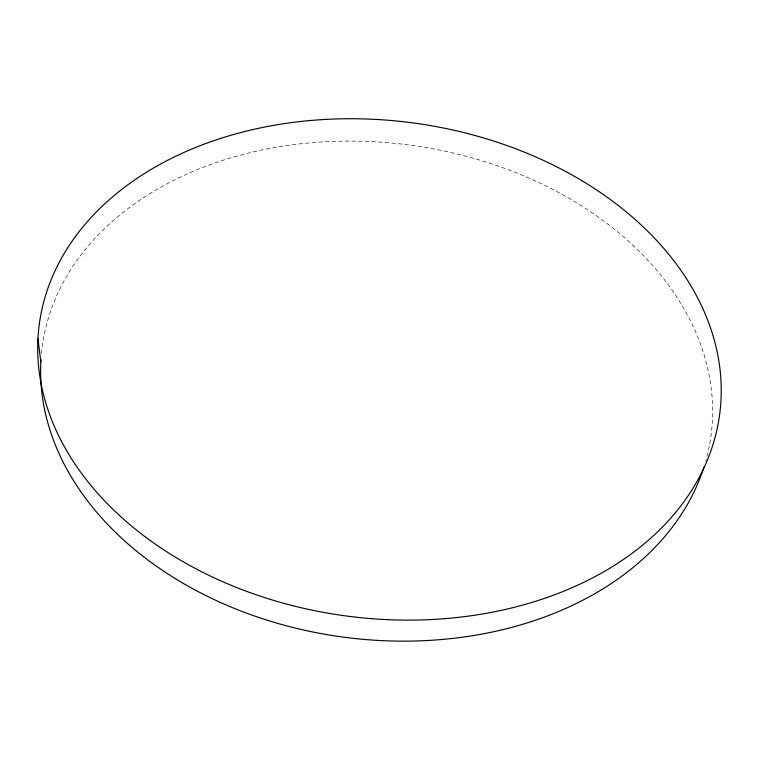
<?xml version="1.0" encoding="UTF-8"?>
<svg xmlns="http://www.w3.org/2000/svg" width="759" height="759" viewBox="0 0 759 759"><rect width="100%" height="100%" fill="white"/><g stroke="black" fill="none" stroke-linecap="round" stroke-linejoin="round"><path stroke-width="0.57" stroke-dasharray="3.79 2.85" d="M41.432 353.457A337.338 248.25 7.5 0 1 422.602 146.99A337.338 248.25 7.5 0 1 705.671 461.254"/><path stroke-width="1.14" d="M37.95 338.713L40.815 361.825M703.944 466.994A337.338 248.25 7.5 0 1 330.63 635.245A337.338 248.25 7.5 0 1 40.958 359.424M144.789 536.499A343.153 248.781 7.5 0 0 711.97 447.753A343.153 248.781 7.5 0 0 281.627 124.03A343.153 248.781 7.5 0 0 144.789 536.499"/></g></svg>
